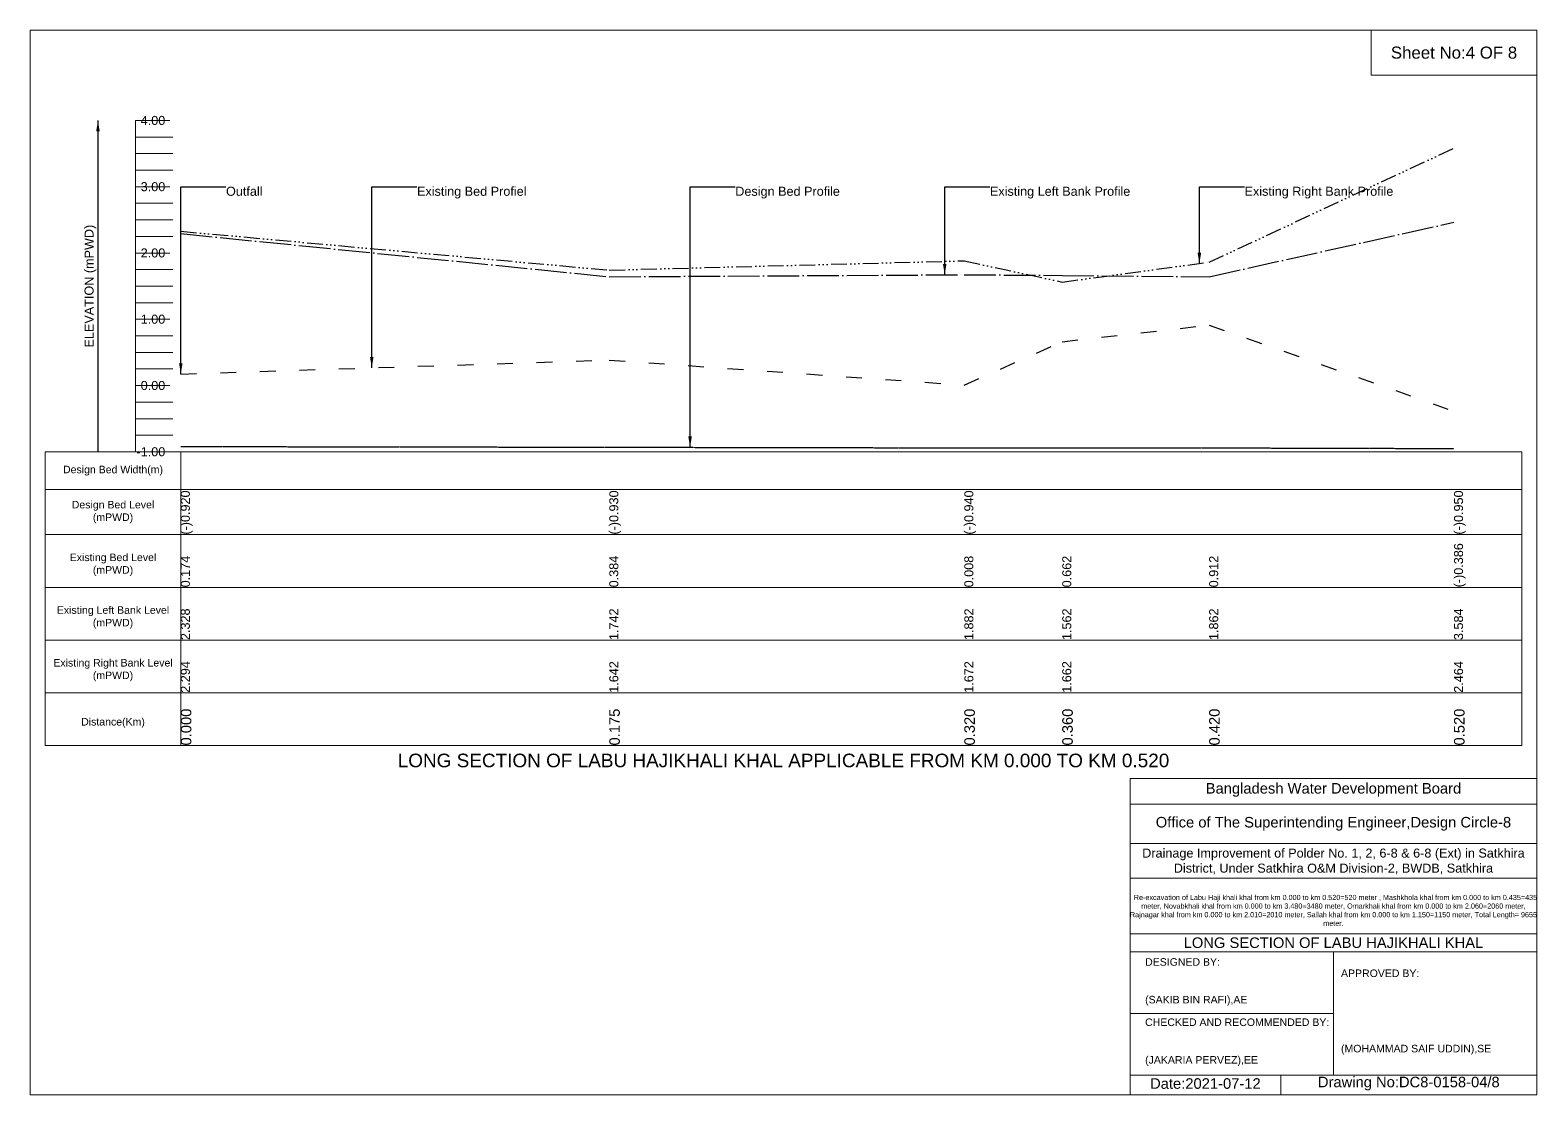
# Model space of a CAD drawing. Header units: inches. Extents: x 91000 to 648000, y -5656 to 141.
# Drawn here: x 130000 to 138000, y -5656 to 0 of the extents above; entities that cross this region are included whole.
import ezdxf

# ---------------------------------------------------------------- set-up
doc = ezdxf.new("R2010")
doc.units = ezdxf.units.IN
doc.header["$LTSCALE"] = 7
doc.header["$MEASUREMENT"] = 0
for name, pattern in [('ACAD_ISO03W100', [30, 12, -18]), ('ACAD_ISO04W100', [30, 24, -3, 0, -3]), ('ACAD_ISO14W100', [24, 12, -3, 0, -3, 0, -3, 0, -3]), ('CENTER', [2, 1.25, -0.25, 0.25, -0.25])]:
    doc.linetypes.add(name, pattern=pattern)
for name, color, linetype, lineweight in [('Cross Section Labels', 7, 'Continuous', 9), ('Design Bed Level Long Section', 7, 'CENTER', 25), ('Existing Bed Level for Long Section', 7, 'ACAD_ISO03W100', 25), ('Existing Left Bank of Long section', 7, 'ACAD_ISO04W100', 25), ('Existing Right Bank of Long Section', 7, 'ACAD_ISO14W100', 25), ('Long Section Border', 7, 'Continuous', 9), ('Long Section Labels', 7, 'Continuous', 9), ('Vscale for Long Section', 7, 'Continuous', 9)]:
    doc.layers.add(name, color=color, linetype=linetype, lineweight=lineweight)
doc.styles.get("Standard").update_dxf_attribs({"font": 'arial.ttf'})
doc.dimstyles.get("Standard").update_dxf_attribs({"dimtxt": 0.18, "dimasz": 0.18, "dimexe": 0.18, "dimexo": 0.0625, "dimgap": 0.09, "dimtad": 0, "dimtih": 1, "dimtoh": 1, "dimdec": 4, "dimzin": 0, "dimdsep": 46, "dimtxsty": 'Standard', "dimcen": 0.09, "dimadec": 0, "dimazin": 0, "dimtfac": 1, "dimtdec": 4, "dimtofl": 0, "dimtmove": 0, "dimatfit": 3, "dimfxl": 1, "dimtolj": 1, "dimtzin": 0, "dimarcsym": 0})

msp = doc.modelspace()

# ---------------------------------------------------------------- linework, layer by layer
at = {"layer": 'Cross Section Labels'}
for points in [[(130000, 0), (138000, 0), (138000, -5656), (130000, -5656)], [(137120, 0), (138000, 0), (138000, -240), (137120, -240)]]:
    msp.add_lwpolyline(points, close=True, dxfattribs=at)
for points in [[(135840, -5656), (135840, -3976), (138000, -3976)], [(135840, -4112), (138000, -4112)], [(135840, -4320), (138000, -4320)], [(135840, -4504), (138000, -4504)], [(135840, -4800), (138000, -4800)], [(135840, -4896), (138000, -4896)], [(136920, -4896), (136920, -5552)], [(135840, -5224), (136920, -5224)], [(135840, -5552), (138000, -5552)], [(136640, -5552), (136640, -5656)]]:
    msp.add_lwpolyline(points, dxfattribs=at)
at = {"layer": 'Design Bed Level Long Section'}
msp.add_lwpolyline([(130800, -2211.8), (133075, -2215.4), (134960, -2218.9), (135480, -2218.9), (136260, -2218.9), (137560, -2222.4)], dxfattribs=at)
at = {"layer": 'Existing Bed Level for Long Section'}
msp.add_lwpolyline([(130800, -1826.8), (133075, -1752.8), (134960, -1885.2), (135480, -1655), (136260, -1567), (137560, -2023.9)], dxfattribs=at)
at = {"layer": 'Existing Left Bank of Long section'}
msp.add_lwpolyline([(130800, -1080.5), (133075, -1310), (134960, -1299.5), (135480, -1303), (136260, -1310), (137560, -1020.7)], dxfattribs=at)
at = {"layer": 'Existing Right Bank of Long Section'}
msp.add_lwpolyline([(130800, -1068.5), (133075, -1274.8), (134960, -1225.5), (135480, -1338.2), (136260, -1232.6), (137560, -626.4)], dxfattribs=at)
at = {"layer": 'Long Section Border'}
msp.add_lwpolyline([(130080, -2240), (137920, -2240), (137920, -3800), (130080, -3800)], close=True, dxfattribs=at)
for points in [[(130800, -2240), (130800, -3800)], [(130080, -2440), (137920, -2440)], [(130080, -2680), (137920, -2680)], [(130080, -2960), (137920, -2960)], [(130080, -3240), (137920, -3240)], [(130080, -3520), (137920, -3520)]]:
    msp.add_lwpolyline(points, dxfattribs=at)
at = {"layer": 'Vscale for Long Section'}
for points in [[(130560, -2240), (130560, -1888), (130560, -1536), (130560, -1184), (130560, -832), (130560, -480)], [(130560, -480), (130741.5, -480)], [(130560, -568), (130757.5, -568)], [(130560, -656), (130757.5, -656)], [(130560, -744), (130757.5, -744)], [(130560, -832), (130741.5, -832)], [(130560, -920), (130757.5, -920)], [(130560, -1008), (130757.5, -1008)], [(130560, -1096), (130757.5, -1096)], [(130560, -1184), (130741.5, -1184)], [(130560, -1272), (130757.5, -1272)], [(130560, -1360), (130757.5, -1360)], [(130560, -1448), (130757.5, -1448)], [(130560, -1536), (130741.5, -1536)], [(130560, -1624), (130757.5, -1624)], [(130560, -1712), (130757.5, -1712)], [(130560, -1800), (130757.5, -1800)], [(130560, -1888), (130741.5, -1888)], [(130560, -1976), (130757.5, -1976)], [(130560, -2064), (130757.5, -2064)], [(130560, -2152), (130757.5, -2152)], [(130560, -2240), (130741.5, -2240)]]:
    msp.add_lwpolyline(points, dxfattribs=at)

# ---------------------------------------------------------------- texts
at = {"layer": 'Cross Section Labels', "attachment_point": 5}
for s, insert, char_height in [('Sheet No:4 OF 8', (137560, -120), 64), ('Bangladesh Water Development Board', (136920, -4036), 56), ('Office of The Superintending Engineer,Design Circle-8', (136920, -4216), 56)]:
    msp.add_mtext(s, dxfattribs=dict(at, insert=insert, char_height=char_height))
at = {"layer": 'Cross Section Labels'}
for s, insert, char_height, width, attachment_point in [('Drainage Improvement of Polder No. 1, 2, 6-8 & 6-8 (Ext) in Satkhira District, Under Satkhira O&M Division-2, BWDB, Satkhira', (136920, -4416), 48, 2240, 5), ('  Re-excavation of Labu Haji khali khal from km 0.000 to km 0.520=520 meter , Mashkhola khal from km 0.000 to km 0.435=435 meter, Novabkhali khal from km 0.000 to km 3.480=3480 meter, Omarkhali khal from km 0.000 to km 2.060=2060 meter, Rajnagar khal from km 0.000 to km 2.010=2010 meter, Sallah khal from km 0.000 to km 1.150=1150 meter, Total Length= 9655 meter. ', (136920, -4676), 27.4148, 2160, 5), ('LONG SECTION OF LABU HAJIKHALI KHAL', (136920, -4848), 56, 2240, 5), ('DESIGNED BY:^J^J^J(SAKIB BIN RAFI),AE', (135920, -5056), 40, 1120, 4), ('APPROVED BY:^J^J^J^J^J^J(MOHAMMAD SAIF UDDIN),SE', (136960, -5216), 40, 1120, 4), ('CHECKED AND RECOMMENDED BY:^J^J^J(JAKARIA PERVEZ),EE', (135920, -5376), 40, 1120, 4), ('Date:2021-07-12', (136240, -5596), 56, 1120, 5), ('Drawing No:DC8-0158-04/8', (137320, -5596), 56, 1760, 5)]:
    msp.add_mtext(s, dxfattribs=dict(at, insert=insert, char_height=char_height, width=width, attachment_point=attachment_point))
at = {"layer": 'Long Section Border', "attachment_point": 5}
for s, insert, char_height in [('Design Bed Width(m)', (130440, -2340), 40), ('Design Bed Level^J(mPWD)', (130440, -2560), 40), ('Existing Bed Level^J(mPWD)', (130440, -2840), 40), ('Existing Left Bank Level^J(mPWD)', (130440, -3120), 40), ('Existing Right Bank Level^J(mPWD)', (130440, -3400), 40), ('Distance(Km)', (130440, -3680), 40), ('LONG SECTION OF LABU HAJIKHALI KHAL APPLICABLE FROM KM 0.000 TO KM 0.520', (134000, -3880), 72)]:
    msp.add_mtext(s, dxfattribs=dict(at, insert=insert, char_height=char_height))
at = {"layer": 'Long Section Labels', "char_height": 48, "attachment_point": 1}
for s, insert in [('Outfall', (131040, -832)), ('Existing Bed Profiel', (132054, -832)), ('Design Bed Profile', (133744, -832)), ('Existing Left Bank Profile', (135096, -832)), ('Existing Right Bank Profile', (136448, -832))]:
    msp.add_mtext(s, dxfattribs=dict(at, insert=insert))
at = {"layer": 'Vscale for Long Section', "char_height": 48, "attachment_point": 6}
for s, insert in [('4.00', (130717.5, -480)), ('3.00', (130717.5, -832)), ('2.00', (130717.5, -1184)), ('1.00', (130717.5, -1536)), ('0.00', (130717.5, -1888)), ('-1.00', (130717.5, -2240))]:
    msp.add_mtext(s, dxfattribs=dict(at, insert=insert))
at = {"layer": 'Vscale for Long Section', "rotation": 90}
for s, insert, char_height, attachment_point in [('ELEVATION (mPWD)', (130320, -1360), 48, 5), ('(-)0.920', (130800, -2680), 48, 1), ('(-)0.930', (133075, -2680), 48, 1), ('(-)0.940', (134960, -2680), 48, 1), ('(-)0.940', (134960, -2680), 48, 1), ('(-)0.940', (134960, -2680), 48, 1), ('(-)0.950', (137560, -2680), 48, 1), ('0.174', (130800, -2960), 48, 1), ('0.384', (133075, -2960), 48, 1), ('0.008', (134960, -2960), 48, 1), ('0.662', (135480, -2960), 48, 1), ('0.912', (136260, -2960), 48, 1), ('(-)0.386', (137560, -2960), 48, 1), ('2.328', (130800, -3240), 48, 1), ('1.742', (133075, -3240), 48, 1), ('1.882', (134960, -3240), 48, 1), ('1.562', (135480, -3240), 48, 1), ('1.862', (136260, -3240), 48, 1), ('3.584', (137560, -3240), 48, 1), ('2.294', (130800, -3520), 48, 1), ('1.642', (133075, -3520), 48, 1), ('1.642', (133075, -3520), 48, 1), ('1.672', (134960, -3520), 48, 1), ('1.662', (135480, -3520), 48, 1), ('2.464', (137560, -3520), 48, 1), ('0.000', (130800, -3800), 56, 1), ('0.175', (133075, -3800), 56, 1), ('0.320', (134960, -3800), 56, 1), ('0.360', (135480, -3800), 56, 1), ('0.420', (136260, -3800), 56, 1), ('0.520', (137560, -3800), 56, 1)]:
    msp.add_mtext(s, dxfattribs=dict(at, insert=insert, char_height=char_height, attachment_point=attachment_point))

# ---------------------------------------------------------------- leaders
at = {"layer": 'Long Section Labels', "annotation_type": 0, "has_hookline": 1, "hookline_direction": 0}
for points, text_width in [([(130800, -1826.8), (130800, -832), (131039.9, -832)], 185.8), ([(131814, -1793.8), (131814, -832), (132053.9, -832)], 571.4), ([(133504, -2216.2), (133504, -832), (133743.9, -832)], 547.4), ([(134856, -1300), (134856, -832), (135095.9, -832)], 737.4), ([(136208, -1239.6), (136208, -832), (136447.9, -832)], 782)]:
    msp.add_leader(points, dimstyle='Standard', override={"dimasz": 57.6}, dxfattribs=dict(at, text_width=text_width))
at = {"layer": 'Vscale for Long Section'}
msp.add_leader([(130360, -480), (130360, -2240)], dimstyle='Standard', override={"dimasz": 57.6}, dxfattribs=at)

doc.saveas('drawing.dxf')
